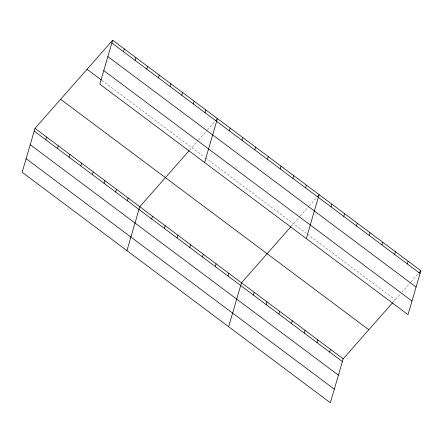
<?xml version="1.0" encoding="UTF-8"?>
<svg xmlns="http://www.w3.org/2000/svg" width="443" height="443" viewBox="0 0 443 443"><rect width="100%" height="100%" fill="white"/><g stroke="black" fill="none" stroke-linecap="round" stroke-linejoin="round"><path stroke-width="0.33" stroke-dasharray="2.21 1.66" d="M189.615 150.177L198.11 140.536M198.558 140.027L207.102 130.331M207.551 129.821L214.744 121.659M291.317 226.235L299.811 216.594M300.26 216.084L308.804 206.394M309.253 205.884L316.9 197.207M393.019 302.292L400.167 294.185M401.967 292.142L410.506 282.451M410.96 281.942L418.602 273.27M101.846 80.399L204.528 157.187M205.635 158.013L306.229 233.245M307.337 234.07L395.222 299.795"/><path stroke-width="0.66" d="M112.66 40.235L99.813 84.164L408.003 314.646L420.85 270.717L112.66 40.235L34.997 128.354L22.15 172.283L330.34 402.765L343.187 358.836L392.581 302.79M45.834 139.811L46.637 137.064M57.479 148.516L58.282 145.769M69.119 157.226L69.922 154.474M80.764 165.931L81.567 163.185M123.497 51.693L124.3 48.94M92.404 174.636L93.207 171.89M135.143 60.398L135.946 57.651M104.05 183.347L104.853 180.6M146.783 69.102L147.585 66.356M115.689 192.052L116.492 189.305M158.428 77.813L159.231 75.066M127.335 200.762L128.138 198.01M170.068 86.518L170.871 83.771M126.936 250.649L139.783 206.72L189.172 150.675M181.713 95.228L182.516 92.476M151.689 218.975L152.492 216.228M193.353 103.933L194.156 101.187M164.403 228.483L165.206 225.736M204.998 112.638L205.801 109.892M177.117 237.991L177.92 235.239M204.6 162.526L217.441 118.597L215.647 120.64M189.831 247.499L190.634 244.746M229.352 130.857L230.155 128.105M202.54 257.001L203.348 254.254M242.066 140.365L242.869 137.612M215.254 266.509L216.057 263.762M254.78 149.867L255.583 147.12M227.968 276.017L228.771 273.27M267.489 159.375L268.297 156.628M228.638 326.707L241.485 282.778L290.879 226.733M280.203 168.883L281.006 166.136M253.396 295.032L254.199 292.286M292.917 178.391L293.72 175.644M266.105 304.54L266.907 301.794M305.631 187.898L306.434 185.152M278.819 314.048L279.622 311.302M306.301 238.589L319.148 194.66L317.349 196.698M291.533 323.556L292.336 320.81M331.054 206.914L331.857 204.168M304.247 333.064L305.05 330.312M343.768 216.422L344.571 213.676M316.955 342.572L317.764 339.82M356.482 225.93L357.285 223.178M329.67 352.08L330.472 349.328M369.196 235.438L369.999 232.686M381.91 244.94L382.713 242.194M394.619 254.448L395.422 251.702M407.333 263.956L408.136 261.209M419.05 272.755L420.85 270.717M111.852 42.982L420.047 273.464M107.882 56.571L416.071 287.053M103.784 70.575L411.979 301.057M87.027 69.313L101.32 80M60.625 99.276L368.814 329.758M34.997 128.354L343.187 358.836M34.194 131.1L342.384 361.582M30.218 144.695L338.408 375.171M26.126 158.694L334.315 389.175"/></g></svg>
